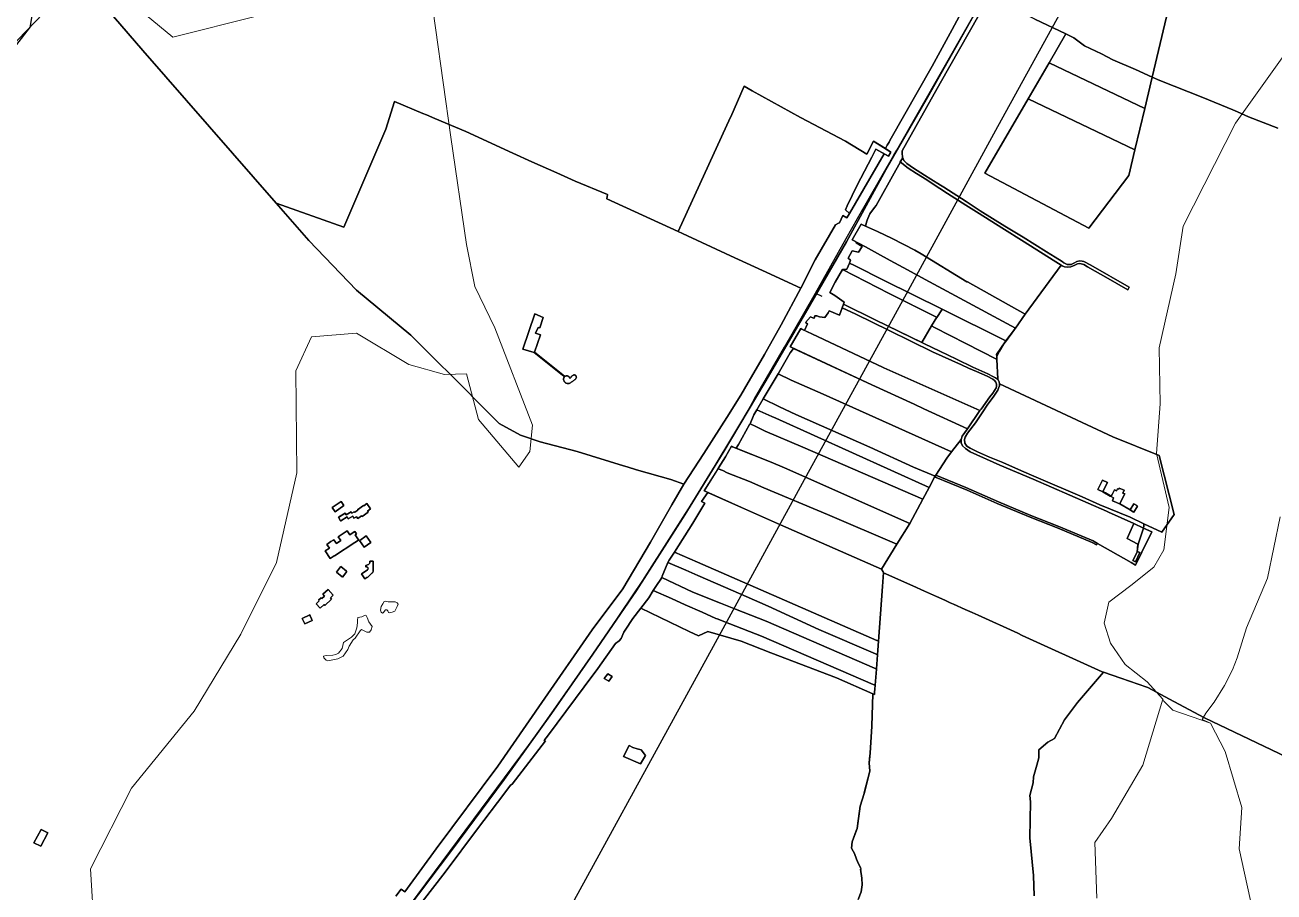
# Model space of a CAD drawing. Header units: metres. Extents: x 3 to 1027712, y 40 to 4430649.
# Drawn here: x 503891 to 505253, y 4406826 to 4407772 of the extents above; entities that cross this region are included whole.
import ezdxf

# ---------------------------------------------------------------- set-up
doc = ezdxf.new("R2010")
doc.units = ezdxf.units.M
doc.header["$MEASUREMENT"] = 0
doc.layers.add('A.ES.SDGC.CP.07003.cadastralparcel — CadastralParcel', color=1, linetype='Continuous')
doc.layers.add('Carreteras_5_km', color=2, linetype='Continuous', lineweight=30)
doc.layers.add('Lineas_electricas_5_km', color=1, linetype='Continuous', lineweight=30)
doc.layers.add('Habitats_5_km', color=7, linetype='Continuous', lineweight=9, true_color=0xbefad2)
doc.layers.add('Lagunas_5_km', color=7, linetype='Continuous', lineweight=9, true_color=0xbff2e1)

msp = doc.modelspace()

# ---------------------------------------------------------------- linework, layer by layer
at = {"layer": 'A.ES.SDGC.CP.07003.cadastralparcel — CadastralParcel', "color": 7, "linetype": 'Continuous', "flags": 128}
for points in [[(505156.7, 4408379.3), (505105.8, 4408236.7), (505076.8, 4408153.4), (505047.8, 4408072.8), (505021.2, 4407998.1), (504993.7, 4407921.1), (504976.5, 4407878.7), (504959.7, 4407844.4), (504916.5, 4407766.6), (504874.9, 4407692.5), (504829.6, 4407613.6), (504786.5, 4407535.3), (504741.9, 4407457.6), (504697.7, 4407381.7), (504652, 4407305.3), (504610.4, 4407237.6), (504557.7, 4407155), (504510.2, 4407085.4), (504465, 4407020.7), (504413.3, 4406948.8), (504356.1, 4406871.5), (504307.7, 4406807.4)], [(504307.7, 4406807.4), (504356.1, 4406871.5), (504413.3, 4406948.8), (504465, 4407020.7), (504510.2, 4407085.4), (504557.7, 4407155), (504610.4, 4407237.6), (504652, 4407305.3), (504697.7, 4407381.7), (504741.9, 4407457.6), (504786.5, 4407535.3), (504829.6, 4407613.6), (504874.9, 4407692.5), (504916.5, 4407766.6), (504959.7, 4407844.4), (504976.5, 4407878.7), (504993.7, 4407921.1), (505021.2, 4407998.1), (505047.8, 4408072.8), (505076.8, 4408153.4), (505105.8, 4408236.7), (505156.7, 4408379.3)], [(503881.2, 4407749), (503897.1, 4407769.7), (503897.3, 4407770.9), (503905.1, 4407817.8)], [(504921.7, 4407804.2), (504901.8, 4407766.8), (504880, 4407726.7), (504833.9, 4407645.7), (504832.9, 4407643.9), (504831, 4407640.4), (504828.9, 4407636.8), (504828.9, 4407636.8), (504816, 4407644.9), (504808.8, 4407630.6), (504785.5, 4407644.8), (504736.6, 4407670.6), (504683.9, 4407699.8), (504675.1, 4407704.7), (504660.4, 4407671.4), (504660.3, 4407671.1), (504603.2, 4407546.3), (504525.3, 4407582), (504526.1, 4407586.9), (504490.9, 4407601.2), (504471, 4407610.2), (504443.7, 4407622.5), (504423, 4407632), (504371.5, 4407655.5), (504337.8, 4407669.7), (504328.6, 4407673.5), (504324.6, 4407675.2), (504293.8, 4407688), (504284.3, 4407658), (504238.6, 4407551.3), (504164.9, 4407577.4), (504019.7, 4407743.6), (503987.7, 4407780.7)], [(504295.5, 4406821.7), (504301.2, 4406829.4), (504305.1, 4406826.4), (504308.1, 4406830.6), (504339.3, 4406873.3), (504406.6, 4406963.5), (504454.5, 4407032.9), (504509.2, 4407112), (504542.6, 4407156.7), (504572.8, 4407207.7), (504596, 4407248.5), (504609.3, 4407271), (504630.9, 4407304.5), (504658.7, 4407347.5), (504663.5, 4407355.1), (504671.5, 4407367.9), (504675.4, 4407374.8), (504697.3, 4407412.3), (504715.5, 4407444.8), (504736.8, 4407484.6), (504752.5, 4407515.6), (504774.4, 4407553.8), (504777.7, 4407555.4), (504779.1, 4407556), (504782.6, 4407563.8), (504787.1, 4407561.2), (504789.8, 4407566.2), (504827.6, 4407631.2), (504832.4, 4407628.4), (504835, 4407633), (504828.9, 4407636.8), (504831, 4407640.4), (504832.9, 4407643.9), (504833.9, 4407645.7), (504880, 4407726.7), (504901.8, 4407766.8), (504921.7, 4407804.2)], [(504941.5, 4407801.3), (504888.7, 4407708.2), (504847.1, 4407634.2), (504847.2, 4407631.7), (504847.5, 4407627.5), (504847.8, 4407626.8), (504844.9, 4407621.8), (504840.2, 4407613.4), (504818.8, 4407574.9), (504817.1, 4407572.5), (504812.1, 4407565.5), (504811.7, 4407565), (504809.1, 4407558.7), (504808.8, 4407557.6), (504807.2, 4407552.4), (504803.2, 4407554.2), (504802.5, 4407554.5), (504792.9, 4407537.3), (504793.6, 4407537), (504797.6, 4407534.8), (504797.1, 4407534.1), (504803.5, 4407530.1), (504799.6, 4407523.8), (504792.6, 4407525.4), (504788.4, 4407517.3), (504791, 4407515.2), (504789.7, 4407512), (504787, 4407505.4), (504782.2, 4407505.1), (504774.1, 4407491.2), (504768.5, 4407479.8), (504773.8, 4407476.8), (504783.9, 4407469.3), (504783.3, 4407467.2), (504781.7, 4407463.3), (504778.8, 4407455.2), (504767.5, 4407460), (504766.4, 4407457.9), (504763, 4407452.8), (504757, 4407453.5), (504754.2, 4407454.3), (504752.2, 4407454.6), (504751.2, 4407451.8), (504751.1, 4407451.5), (504750.5, 4407451.8), (504747.4, 4407453.5), (504742, 4407447.3), (504744.2, 4407445.6), (504740.9, 4407438.3), (504737.7, 4407439.9), (504736.7, 4407440.5), (504725.2, 4407420.7), (504726.2, 4407420.2), (504728.8, 4407419), (504725.1, 4407414.1), (504712.1, 4407391.1), (504695.8, 4407363.8), (504688.9, 4407352.1), (504685.4, 4407346.6), (504681.4, 4407336.7), (504681, 4407335.8), (504668.9, 4407314.1), (504666.3, 4407310.2), (504662.4, 4407311.8), (504661.3, 4407312.2), (504654.5, 4407300.6), (504649.6, 4407292.8), (504631.4, 4407263.5), (504633.2, 4407262.8), (504635.3, 4407261.9), (504628.6, 4407252), (504632, 4407250.1), (504619.2, 4407228.3), (504599.2, 4407196.8), (504593.3, 4407188.1), (504591.9, 4407185.4), (504585.8, 4407170.5), (504585.1, 4407169.2), (504584.1, 4407167.4), (504579.4, 4407160.5), (504576, 4407154.9), (504571.2, 4407147), (504562.4, 4407135.6), (504553.7, 4407124.3), (504545.4, 4407111.6), (504544, 4407109.5), (504541, 4407102.7), (504538.6, 4407100), (504534.7, 4407097.1), (504515.6, 4407070.1), (504500.5, 4407049.8), (504471.1, 4407010.3), (504460.5, 4406996.3), (504457.8, 4406992.7), (504456.7, 4406991.3), (504458.6, 4406991), (504422.3, 4406943.9), (504420.2, 4406942.6), (504413.1, 4406933.1), (504384.5, 4406895), (504349.1, 4406847.8), (504324, 4406815.4)], [(505306.7, 4406954), (505176.6, 4407016.2), (505143.2, 4407034.1), (505143.2, 4407034.1), (505115.1, 4407049.2), (505112.9, 4407050), (505066.5, 4407065.9), (505065.2, 4407066.4), (504978.1, 4407106), (504973.2, 4407108.3), (504929.9, 4407128.1), (504923.5, 4407130.9), (504915.8, 4407134.4), (504903.1, 4407140.1), (504899.6, 4407141.7), (504893.7, 4407144.3), (504884.5, 4407148.4), (504871.7, 4407154.2), (504858.8, 4407160.1), (504827, 4407174.3), (504826.5, 4407175.2), (504824.6, 4407178.4), (504841.6, 4407205.5), (504855.6, 4407227.9), (504869.6, 4407254.4), (504876.5, 4407267.3), (504882.5, 4407278.6), (504882.6, 4407278.9), (504918, 4407264.4), (504950.9, 4407249.7), (504986.9, 4407234.9), (505017.3, 4407222.9), (505054.4, 4407207.4), (505059.1, 4407204.6), (505059.7, 4407205.5), (505060.2, 4407206.3), (505096.9, 4407185.4), (505101.6, 4407182.7), (505108.4, 4407196.6), (505119.5, 4407219.1), (505110.1, 4407223.1), (505110.8, 4407225.2), (505110.7, 4407227.7), (505130.4, 4407218.6), (505143.6, 4407237.8), (505127.3, 4407302.1), (505077, 4407322.6), (504953.3, 4407380.2), (504952.8, 4407382.4), (504952.2, 4407384), (504951.8, 4407384.4), (504951.5, 4407384.8), (504951.4, 4407385.9), (504950.4, 4407406.9), (504950.3, 4407410.3), (504953.4, 4407416), (504958.1, 4407423.8), (504959.7, 4407426.1), (504969.8, 4407439.7), (504970.7, 4407441), (504981.4, 4407456.3), (505020.5, 4407509.7), (505021.5, 4407509), (505024, 4407508), (505027.4, 4407507.6), (505031, 4407507.9), (505035.3, 4407509.6), (505038.5, 4407511.2), (505040, 4407511.5), (505042.3, 4407511.2), (505045.1, 4407510.3), (505049.3, 4407508), (505057.6, 4407503.2), (505069.1, 4407496.8), (505093.2, 4407482.8), (505093.8, 4407484.4), (505094.5, 4407485.8), (505052.9, 4407509.7), (505045.2, 4407513.6), (505043.4, 4407514.2), (505041, 4407514.5), (505037.7, 4407513.8), (505034.9, 4407512.2), (505031.5, 4407510.5), (505029.2, 4407510.4), (505027, 4407510.6), (505023.6, 4407512.4), (505021.7, 4407513.6), (505014, 4407518.5), (505004.7, 4407524.3), (504979.3, 4407540.2), (504959.2, 4407552.4), (504932.4, 4407569.1), (504916.9, 4407579.1), (504892.5, 4407594.9), (504888.9, 4407597), (504878.6, 4407603.4), (504871.5, 4407608), (504859.5, 4407615.6), (504852.3, 4407620.6), (504848.9, 4407623.9), (504847.5, 4407627.5), (504847.2, 4407631.7), (504847.1, 4407634.2), (504888.7, 4407708.2), (504941.5, 4407801.3)], [(505256.8, 4407659), (505224.9, 4407671.6), (505212.6, 4407676.8), (505207.6, 4407678.9), (505174.9, 4407692.6), (505128, 4407710.9), (505119.8, 4407714.7), (505142.4, 4407809.8)], [(503987.7, 4407780.7), (504019.7, 4407743.6), (504164.9, 4407577.4), (504200.4, 4407536.7), (504252.6, 4407482.4), (504311.8, 4407433.3), (504324.1, 4407421), (504372.3, 4407372.9), (504382.5, 4407362.6), (504407.8, 4407337), (504431.4, 4407324.2), (504452.7, 4407317.1), (504493, 4407306.5), (504543.4, 4407291), (504547.4, 4407289.7), (504557.8, 4407286.5), (504595.1, 4407275.9), (504609.3, 4407271), (504596, 4407248.5), (504572.8, 4407207.7), (504542.6, 4407156.7), (504509.2, 4407112), (504454.5, 4407032.9), (504406.6, 4406963.5), (504339.3, 4406873.3), (504308.1, 4406830.6), (504305.1, 4406826.4), (504301.2, 4406829.4), (504295.5, 4406821.7)], [(504992, 4407777.9), (505025.8, 4407761.9), (505007.5, 4407730.3), (504984.6, 4407691), (504937.4, 4407610.1), (505050.8, 4407550.1), (505094.2, 4407607.6), (505100.9, 4407635.5), (505111.7, 4407680.7), (505119.8, 4407714.7), (505128, 4407710.9), (505174.9, 4407692.6), (505207.6, 4407678.9), (505212.6, 4407676.8), (505224.9, 4407671.6), (505256.8, 4407659)], [(504799.2, 4406817.9), (504802.7, 4406826.6), (504803.6, 4406834.2), (504803.2, 4406841.4), (504802, 4406851.1), (504802.6, 4406851.2), (504802, 4406852.7), (504801.2, 4406854.5), (504799.6, 4406856.9), (504797.4, 4406862), (504795.1, 4406868.4), (504792.2, 4406873.4), (504791.9, 4406873.9), (504792.8, 4406880.9), (504797.2, 4406893), (504798.1, 4406895.4), (504798.6, 4406898.5), (504801.5, 4406919.7), (504805.7, 4406933.8), (504805.8, 4406934.2), (504812, 4406957.9), (504811.4, 4406967.2), (504811.7, 4406971.3), (504811.7, 4406971.3), (504812.2, 4406977.7), (504814.1, 4407007.2), (504815.2, 4407042.3), (504816.9, 4407041.5), (504817.2, 4407044.1), (504817.5, 4407047.5), (504817.8, 4407051.6), (504819.2, 4407069.3), (504819.2, 4407069.4), (504820.3, 4407085), (504820.7, 4407090.1), (504821.4, 4407099.8), (504825.8, 4407159.3), (504826.6, 4407169.5), (504827, 4407174.3), (504858.8, 4407160.1), (504871.7, 4407154.2), (504884.5, 4407148.4), (504893.7, 4407144.3), (504899.6, 4407141.7), (504903.1, 4407140.1), (504915.8, 4407134.4), (504923.5, 4407130.9), (504929.9, 4407128.1), (504973.2, 4407108.3), (504978.1, 4407106), (505065.2, 4407066.4), (505066.5, 4407065.9), (505038.5, 4407032.8), (505024.3, 4407014), (505013.2, 4406993.5), (505006, 4406989.7), (504996.2, 4406981.4), (504996.1, 4406972.6), (504993.9, 4406964.6), (504990.5, 4406952), (504990, 4406945.2), (504986.4, 4406931.4), (504987.1, 4406924.6), (504986.5, 4406885.3), (504990.3, 4406844.4), (504991.1, 4406822)], [(504324, 4406815.4), (504349.1, 4406847.8), (504384.5, 4406895), (504413.1, 4406933.1), (504420.2, 4406942.6), (504422.3, 4406943.9), (504458.6, 4406991), (504456.7, 4406991.3), (504457.8, 4406992.7), (504460.5, 4406996.3), (504471.1, 4407010.3), (504500.5, 4407049.8), (504515.6, 4407070.1), (504534.7, 4407097.1), (504538.6, 4407100), (504541, 4407102.7), (504544, 4407109.5), (504545.4, 4407111.6), (504553.7, 4407124.3), (504562.4, 4407135.6), (504562.4, 4407135.6), (504615.2, 4407110.2), (504625.2, 4407105.4), (504635.3, 4407110.1), (504671.9, 4407099.6), (504704.2, 4407087.2), (504775.6, 4407059.8), (504815.2, 4407042.3), (504814.1, 4407007.2), (504812.2, 4406977.7), (504811.4, 4406967.2), (504812, 4406957.9), (504805.7, 4406933.8), (504801.5, 4406919.7), (504798.1, 4406895.4), (504792.8, 4406880.9), (504791.9, 4406873.9), (504795.1, 4406868.4), (504797.4, 4406862), (504799.6, 4406856.9), (504801.2, 4406854.5), (504802, 4406852.7), (504802.6, 4406851.2), (504802, 4406851.1), (504803.2, 4406841.4), (504803.6, 4406834.2), (504802.7, 4406826.6), (504799.2, 4406817.9)], [(504991.1, 4406822), (504990.3, 4406844.4), (504986.5, 4406885.3), (504987.1, 4406924.6), (504986.4, 4406931.4), (504990, 4406945.2), (504990.5, 4406952), (504993.9, 4406964.6), (504996.1, 4406972.6), (504996.2, 4406981.4), (505006, 4406989.7), (505013.2, 4406993.5), (505024.3, 4407014), (505038.5, 4407032.8), (505066.5, 4407065.9), (505115.1, 4407049.2), (505143.2, 4407034.1), (505176.6, 4407016.2), (505306.7, 4406954), (505384.7, 4406927.9), (505473.3, 4406899.8), (505516.2, 4406886.9), (505493.1, 4406841), (505433.7, 4406712.6)]]:
    msp.add_lwpolyline(points, dxfattribs=at)
for points in [[(504942.8, 4407800.6), (504941.5, 4407801.3), (504946.7, 4407810.5), (504970.5, 4407854.9), (504982.2, 4407880), (504984.5, 4407879), (505142.4, 4407809.8), (505119.8, 4407714.7), (505101.6, 4407723.1), (505077, 4407733.5), (505064.5, 4407740.3), (505045.9, 4407748.9), (505034.5, 4407757.7), (505025.8, 4407761.9), (504992, 4407777.9), (504983.7, 4407781.9), (504956.9, 4407794), (504942.8, 4407800.6)], [(505111.7, 4407680.7), (505007.5, 4407730.3), (505025.8, 4407761.9), (505034.5, 4407757.7), (505045.9, 4407748.9), (505064.5, 4407740.3), (505077, 4407733.5), (505101.6, 4407723.1), (505119.8, 4407714.7), (505111.7, 4407680.7)], [(505100.9, 4407635.5), (504984.6, 4407691), (505007.5, 4407730.3), (505111.7, 4407680.7), (505100.9, 4407635.5)], [(504785.4, 4407570.2), (504789.8, 4407566.2), (504787.1, 4407561.2), (504782.6, 4407563.8), (504779.1, 4407556), (504777.7, 4407555.4), (504774.4, 4407553.8), (504752.5, 4407515.6), (504736.8, 4407484.6), (504695.1, 4407503.8), (504660.2, 4407519.8), (504607.8, 4407544.2), (504603.2, 4407546.3), (504660.3, 4407671.1), (504660.4, 4407671.4), (504675.1, 4407704.7), (504683.9, 4407699.8), (504736.6, 4407670.6), (504785.5, 4407644.8), (504808.8, 4407630.6), (504816, 4407644.9), (504835, 4407633), (504832.4, 4407628.4), (504818.6, 4407636.3), (504814, 4407627.4), (504798.2, 4407596.9), (504787.4, 4407574.4), (504785.4, 4407570.2)], [(505050.8, 4407550.1), (504937.4, 4407610.1), (504984.6, 4407691), (505100.9, 4407635.5), (505094.2, 4407607.6), (505050.8, 4407550.1)], [(504609.3, 4407271), (504595.1, 4407275.9), (504557.8, 4407286.5), (504547.4, 4407289.7), (504543.4, 4407291), (504493, 4407306.5), (504452.7, 4407317.1), (504431.4, 4407324.2), (504407.8, 4407337), (504382.5, 4407362.6), (504372.3, 4407372.9), (504324.1, 4407421), (504311.8, 4407433.3), (504252.6, 4407482.4), (504200.4, 4407536.7), (504164.9, 4407577.4), (504238.6, 4407551.3), (504284.3, 4407658), (504293.8, 4407688), (504324.6, 4407675.2), (504328.6, 4407673.5), (504337.8, 4407669.7), (504371.5, 4407655.5), (504423, 4407632), (504443.7, 4407622.5), (504471, 4407610.2), (504490.9, 4407601.2), (504526.1, 4407586.9), (504525.3, 4407582), (504603.2, 4407546.3), (504607.8, 4407544.2), (504660.2, 4407519.8), (504695.1, 4407503.8), (504736.8, 4407484.6), (504715.5, 4407444.8), (504697.3, 4407412.3), (504675.4, 4407374.8), (504671.5, 4407367.9), (504663.5, 4407355.1), (504658.7, 4407347.5), (504630.9, 4407304.5), (504609.3, 4407271)], [(504789.8, 4407566.2), (504785.4, 4407570.2), (504787.4, 4407574.4), (504798.2, 4407596.9), (504814, 4407627.4), (504818.6, 4407636.3), (504827.6, 4407631.2), (504789.8, 4407566.2)], [(504844.9, 4407621.8), (504845.1, 4407622.3), (504853.8, 4407615.4), (504862.8, 4407609.7), (504874.1, 4407602.6), (504879.9, 4407598.9), (504896.7, 4407587.9), (504916.6, 4407575), (504928.2, 4407567.7), (504958.7, 4407548.6), (504977.2, 4407536.8), (505001.1, 4407522.2), (505011.8, 4407515.2), (505020.5, 4407509.7), (504981.4, 4407456.3), (504918.3, 4407491.4), (504917.8, 4407491.6), (504867.9, 4407521.9), (504861.1, 4407526), (504836.4, 4407538.9), (504820.5, 4407546.4), (504817, 4407548), (504807.2, 4407552.4), (504808.8, 4407557.6), (504809.1, 4407558.7), (504811.7, 4407565), (504812.1, 4407565.5), (504817.1, 4407572.5), (504818.8, 4407574.9), (504840.2, 4407613.4), (504844.9, 4407621.8)], [(504853.8, 4407615.4), (504845.1, 4407622.3), (504847.8, 4407626.8), (504848.9, 4407623.9), (504852.3, 4407620.6), (504859.5, 4407615.6), (504871.5, 4407608), (504878.6, 4407603.4), (504888.9, 4407597), (504892.5, 4407594.9), (504916.9, 4407579.1), (504932.4, 4407569.1), (504959.2, 4407552.4), (504979.3, 4407540.2), (505004.7, 4407524.3), (505014, 4407518.5), (505021.7, 4407513.6), (505023.6, 4407512.4), (505027, 4407510.6), (505029.2, 4407510.4), (505031.5, 4407510.5), (505034.9, 4407512.2), (505037.7, 4407513.8), (505041, 4407514.5), (505043.4, 4407514.2), (505045.2, 4407513.6), (505052.9, 4407509.7), (505094.5, 4407485.8), (505093.8, 4407484.4), (505093.2, 4407482.8), (505069.1, 4407496.8), (505057.6, 4407503.2), (505049.3, 4407508), (505045.1, 4407510.3), (505042.3, 4407511.2), (505040, 4407511.5), (505038.5, 4407511.2), (505035.3, 4407509.6), (505031, 4407507.9), (505027.4, 4407507.6), (505024, 4407508), (505021.5, 4407509), (505020.5, 4407509.7), (505011.8, 4407515.2), (505001.1, 4407522.2), (504977.2, 4407536.8), (504958.7, 4407548.6), (504928.2, 4407567.7), (504916.6, 4407575), (504896.7, 4407587.9), (504879.9, 4407598.9), (504874.1, 4407602.6), (504862.8, 4407609.7), (504853.8, 4407615.4)], [(504817, 4407548), (504820.5, 4407546.4), (504836.4, 4407538.9), (504861.1, 4407526), (504867.9, 4407521.9), (504917.8, 4407491.6), (504918.3, 4407491.4), (504981.4, 4407456.3), (504970.7, 4407441), (504905.5, 4407476.1), (504876.9, 4407491.5), (504848.5, 4407507.1), (504834.3, 4407514.9), (504820.4, 4407522.6), (504807.2, 4407529.6), (504793.6, 4407537), (504792.9, 4407537.3), (504802.5, 4407554.5), (504803.2, 4407554.2), (504817, 4407548)], [(504827.5, 4407492.9), (504795.1, 4407509.3), (504789.7, 4407512), (504791, 4407515.2), (504788.4, 4407517.3), (504792.6, 4407525.4), (504799.6, 4407523.8), (504803.5, 4407530.1), (504797.1, 4407534.1), (504797.6, 4407534.8), (504807.2, 4407529.6), (504820.4, 4407522.6), (504834.3, 4407514.9), (504848.5, 4407507.1), (504876.9, 4407491.5), (504905.5, 4407476.1), (504970.7, 4407441), (504960.1, 4407427.2), (504891, 4407461.7), (504827.5, 4407492.9)], [(504827.5, 4407492.9), (504891, 4407461.7), (504890.6, 4407461), (504885.2, 4407452.8), (504833.1, 4407478.7), (504782.2, 4407505.1), (504787, 4407505.4), (504789.7, 4407512), (504795.1, 4407509.3), (504827.5, 4407492.9)], [(504868.6, 4407425.4), (504817.8, 4407450.2), (504783.3, 4407467.2), (504783.9, 4407469.3), (504773.8, 4407476.8), (504768.5, 4407479.8), (504774.1, 4407491.2), (504782.2, 4407505.1), (504833.1, 4407478.7), (504885.2, 4407452.9), (504879.1, 4407443.7), (504868.6, 4407425.4)], [(504781.7, 4407463.3), (504796.7, 4407456.1), (504833, 4407438.4), (504880.4, 4407415.1), (504911.9, 4407401.1), (504919.6, 4407397.4), (504928.1, 4407393.7), (504939.7, 4407388.6), (504945.9, 4407385.5), (504948, 4407383.8), (504949.2, 4407382.2), (504949.9, 4407379.8), (504950, 4407377.5), (504949.6, 4407375.9), (504948, 4407373.2), (504945.9, 4407370.3), (504942.9, 4407366.2), (504933.2, 4407352.8), (504932, 4407351.1), (504827.2, 4407397.8), (504826.7, 4407398), (504748.6, 4407434.7), (504740.9, 4407438.3), (504744.2, 4407445.6), (504742, 4407447.3), (504747.4, 4407453.5), (504750.5, 4407451.8), (504751.1, 4407451.5), (504751.2, 4407451.8), (504752.2, 4407454.6), (504754.2, 4407454.3), (504757, 4407453.5), (504763, 4407452.8), (504766.4, 4407457.9), (504767.5, 4407460), (504778.8, 4407455.2), (504781.7, 4407463.3)], [(504783.3, 4407467.2), (504817.8, 4407450.2), (504871.5, 4407424), (504888.4, 4407415.8), (504906.4, 4407407.1), (504924.3, 4407398.4), (504940.5, 4407391.2), (504946.2, 4407388.2), (504948.8, 4407386.9), (504951.1, 4407385.3), (504951.8, 4407384.4), (504952.2, 4407384), (504952.8, 4407382.4), (504953.3, 4407380.2), (504953.2, 4407378.2), (504952.4, 4407375.6), (504951.4, 4407373.5), (504946.4, 4407365.9), (504940.7, 4407358.1), (504934.4, 4407348.7), (504927.1, 4407337.9), (504918.3, 4407326.5), (504915.9, 4407322.3), (504915.1, 4407319.5), (504915.6, 4407315.6), (504917.7, 4407312.4), (504921.4, 4407310.1), (504929.4, 4407306.2), (504942.6, 4407300.5), (504956.8, 4407294.4), (504977.3, 4407285.6), (504993.3, 4407278.7), (505043.3, 4407257), (505062.7, 4407248.5), (505095.8, 4407234.8), (505110.7, 4407227.7), (505110.8, 4407225.2), (505110.1, 4407223.1), (505099.7, 4407227.9), (505072.1, 4407240.5), (505069.8, 4407241.6), (504990.2, 4407276.4), (504953.6, 4407291.8), (504921.2, 4407306.2), (504916.1, 4407309.9), (504913.1, 4407312.8), (504911.5, 4407316), (504911.4, 4407319.8), (504912.8, 4407323.1), (504918.3, 4407331.1), (504932, 4407351.1), (504933.2, 4407352.8), (504942.9, 4407366.2), (504945.9, 4407370.3), (504948, 4407373.2), (504949.6, 4407375.9), (504950, 4407377.5), (504949.9, 4407379.8), (504949.2, 4407382.2), (504948, 4407383.8), (504945.9, 4407385.5), (504939.7, 4407388.6), (504928.1, 4407393.7), (504919.6, 4407397.4), (504911.9, 4407401.1), (504880.4, 4407415.1), (504833, 4407438.4), (504796.7, 4407456.1), (504781.7, 4407463.3), (504783.3, 4407467.2)], [(504890.6, 4407461), (504891, 4407461.7), (504960.1, 4407427.2), (504959.4, 4407426.2), (504950.2, 4407412.2), (504950.3, 4407410.3), (504950.4, 4407406.9), (504949.9, 4407407.1), (504916.5, 4407424.3), (504882.5, 4407441.8), (504882.5, 4407441.9), (504879.1, 4407443.7), (504885.2, 4407452.9), (504885.2, 4407452.8), (504890.6, 4407461)], [(504476.8, 4407390.1), (504446.3, 4407414.4), (504433.7, 4407418), (504447, 4407456.6), (504456.1, 4407452.5), (504452.4, 4407441.2), (504450.4, 4407441.8), (504447.6, 4407435.7), (504453.1, 4407433.9), (504446.4, 4407414.8), (504477.2, 4407390.2), (504479.5, 4407388.3), (504480, 4407388.6), (504480.4, 4407388.8), (504480.9, 4407388.9), (504481.3, 4407389), (504481.8, 4407389), (504482.3, 4407389), (504482.7, 4407388.8), (504483.2, 4407388.7), (504483.6, 4407388.4), (504483.9, 4407388.2), (504484.2, 4407387.8), (504484.4, 4407387.5), (504484.6, 4407387.1), (504484.7, 4407386.8), (504484.9, 4407386.5), (504485.1, 4407386.4), (504485.3, 4407386.4), (504485.5, 4407386.5), (504485.6, 4407386.7), (504485.8, 4407386.9), (504486, 4407387.1), (504486.1, 4407387.4), (504486.3, 4407387.6), (504486.5, 4407387.9), (504486.7, 4407388.2), (504487, 4407388.5), (504487.2, 4407388.8), (504487.5, 4407389), (504487.7, 4407389.2), (504488.1, 4407389.5), (504488.5, 4407389.7), (504488.9, 4407389.9), (504489.3, 4407390), (504489.7, 4407390.1), (504490.2, 4407390.1), (504490.6, 4407389.9), (504491, 4407389.7), (504491.4, 4407389.4), (504491.6, 4407389.1), (504491.8, 4407388.8), (504492, 4407388.4), (504492, 4407388), (504492.1, 4407387.5), (504492, 4407387), (504491.9, 4407386.5), (504491.6, 4407386), (504491.2, 4407385.5), (504490.8, 4407385), (504490.2, 4407384.5), (504489.5, 4407384), (504488.8, 4407383.5), (504488, 4407382.9), (504487.2, 4407382.4), (504486.5, 4407382), (504485.8, 4407381.5), (504485, 4407381.1), (504484.2, 4407380.8), (504483.2, 4407380.6), (504482, 4407380.5), (504480.7, 4407381.1), (504480.1, 4407381.6), (504479.6, 4407382.1), (504479.2, 4407382.6), (504478.9, 4407383), (504478.7, 4407383.4), (504478.5, 4407383.8), (504478.4, 4407384.2), (504478.2, 4407384.5), (504478.2, 4407384.8), (504478.1, 4407385.1), (504478.1, 4407385.4), (504478.2, 4407385.7), (504478.2, 4407386), (504478.3, 4407386.4), (504478.4, 4407386.7), (504478.5, 4407387), (504478.6, 4407387.3), (504478.8, 4407387.5), (504479, 4407387.8), (504479.4, 4407388.1), (504476.8, 4407390.1)], [(504477.2, 4407390.2), (504446.4, 4407414.8), (504453.1, 4407433.9), (504447.6, 4407435.7), (504450.4, 4407441.8), (504452.4, 4407441.2), (504456.1, 4407452.5), (504447, 4407456.6), (504433.7, 4407418), (504446.3, 4407414.4), (504476.8, 4407390.1), (504479.4, 4407388.1), (504479, 4407387.8), (504478.8, 4407387.5), (504478.6, 4407387.3), (504478.5, 4407387), (504478.4, 4407386.7), (504478.3, 4407386.4), (504478.2, 4407386), (504478.2, 4407385.7), (504478.1, 4407385.4), (504478.1, 4407385.1), (504478.2, 4407384.8), (504478.2, 4407384.5), (504478.4, 4407384.2), (504478.5, 4407383.8), (504478.7, 4407383.4), (504478.9, 4407383), (504479.2, 4407382.6), (504479.6, 4407382.1), (504480.1, 4407381.6), (504480.7, 4407381.1), (504482, 4407380.5), (504483.2, 4407380.6), (504484.2, 4407380.8), (504485, 4407381.1), (504485.8, 4407381.5), (504486.5, 4407382), (504487.2, 4407382.4), (504488, 4407382.9), (504488.8, 4407383.5), (504489.5, 4407384), (504490.2, 4407384.5), (504490.8, 4407385), (504491.2, 4407385.5), (504491.6, 4407386), (504491.9, 4407386.5), (504492, 4407387), (504492.1, 4407387.5), (504492, 4407388), (504492, 4407388.4), (504491.8, 4407388.8), (504491.6, 4407389.1), (504491.4, 4407389.4), (504491, 4407389.7), (504490.6, 4407389.9), (504490.2, 4407390.1), (504489.7, 4407390.1), (504489.3, 4407390), (504488.9, 4407389.9), (504488.5, 4407389.7), (504488.1, 4407389.5), (504487.7, 4407389.2), (504487.5, 4407389), (504487.2, 4407388.8), (504487, 4407388.5), (504486.7, 4407388.2), (504486.5, 4407387.9), (504486.3, 4407387.6), (504486.1, 4407387.4), (504486, 4407387.1), (504485.8, 4407386.9), (504485.6, 4407386.7), (504485.5, 4407386.5), (504485.3, 4407386.4), (504485.1, 4407386.4), (504484.9, 4407386.5), (504484.7, 4407386.8), (504484.6, 4407387.1), (504484.4, 4407387.5), (504484.2, 4407387.8), (504483.9, 4407388.2), (504483.6, 4407388.4), (504483.2, 4407388.7), (504482.7, 4407388.8), (504482.3, 4407389), (504481.8, 4407389), (504481.3, 4407389), (504480.9, 4407388.9), (504480.4, 4407388.8), (504480, 4407388.6), (504479.5, 4407388.3), (504477.2, 4407390.2)], [(504949.9, 4407407.1), (504950.4, 4407406.9), (504951.4, 4407385.9), (504951.5, 4407384.8), (504951.1, 4407385.3), (504948.8, 4407386.9), (504946.2, 4407388.2), (504940.5, 4407391.2), (504924.3, 4407398.4), (504906.4, 4407407.1), (504888.4, 4407415.8), (504871.5, 4407424), (504868.6, 4407425.4), (504879.1, 4407443.7), (504882.5, 4407441.9), (504882.5, 4407441.8), (504916.5, 4407424.3), (504949.9, 4407407.1)], [(504726.2, 4407420.2), (504725.2, 4407420.7), (504736.7, 4407440.5), (504737.7, 4407439.9), (504748.6, 4407434.7), (504826.7, 4407398), (504827.2, 4407397.8), (504932, 4407351.1), (504918.3, 4407331.1), (504871, 4407353), (504860.2, 4407358.1), (504814.1, 4407379.4), (504726.2, 4407420.2)], [(504950.3, 4407410.3), (504950.2, 4407412.2), (504959.4, 4407426.2), (504960.1, 4407427.2), (504970.7, 4407441), (504969.8, 4407439.7), (504959.7, 4407426.1), (504958.1, 4407423.8), (504953.4, 4407416), (504950.3, 4407410.3)], [(504728.8, 4407419), (504814.1, 4407379.4), (504860.2, 4407358.1), (504871, 4407353), (504918.3, 4407331.1), (504912.8, 4407323.1), (504911.4, 4407319.8), (504901, 4407306), (504761.2, 4407369.2), (504726.1, 4407384.4), (504712.1, 4407391.1), (504725.1, 4407414.1), (504728.8, 4407419)], [(504712.1, 4407391.1), (504726.1, 4407384.4), (504761.2, 4407369.2), (504901, 4407306), (504896, 4407299.3), (504883.8, 4407280.6), (504883.2, 4407279.7), (504859.5, 4407289.3), (504811.9, 4407311.4), (504731.5, 4407346.8), (504713.5, 4407355.4), (504695.8, 4407363.8), (504712.1, 4407391.1)], [(504934.4, 4407348.7), (504940.7, 4407358.1), (504946.4, 4407365.9), (504951.4, 4407373.5), (504952.4, 4407375.6), (504953.2, 4407378.2), (504953.3, 4407380.2), (505077, 4407322.6), (505127.3, 4407302.1), (505143.6, 4407237.8), (505130.4, 4407218.6), (505110.7, 4407227.7), (505095.8, 4407234.8), (505062.7, 4407248.5), (505043.3, 4407257), (504993.3, 4407278.7), (504977.3, 4407285.6), (504956.8, 4407294.4), (504942.6, 4407300.5), (504929.4, 4407306.2), (504921.4, 4407310.1), (504917.7, 4407312.4), (504915.6, 4407315.6), (504915.1, 4407319.5), (504915.9, 4407322.3), (504918.3, 4407326.5), (504927.1, 4407337.9), (504934.4, 4407348.7)], [(504695.8, 4407363.8), (504713.5, 4407355.4), (504731.5, 4407346.8), (504811.9, 4407311.4), (504859.5, 4407289.3), (504883.2, 4407279.7), (504882.6, 4407278.9), (504882.5, 4407278.6), (504876.5, 4407267.3), (504709.5, 4407342.8), (504705, 4407344.8), (504688.9, 4407352.1), (504695.8, 4407363.8)], [(504688.9, 4407352.1), (504705, 4407344.8), (504709.5, 4407342.8), (504876.5, 4407267.3), (504869.6, 4407254.4), (504738.8, 4407311.4), (504697.9, 4407328.8), (504687.6, 4407333.7), (504681.4, 4407336.7), (504685.4, 4407346.6), (504688.9, 4407352.1)], [(504681.4, 4407336.7), (504687.6, 4407333.7), (504697.9, 4407328.8), (504738.8, 4407311.4), (504869.6, 4407254.4), (504855.6, 4407227.9), (504719, 4407288.9), (504704.5, 4407294.8), (504666.3, 4407310.2), (504668.9, 4407314.1), (504681, 4407335.8), (504681.4, 4407336.7)], [(504646.7, 4407288.2), (504647.1, 4407288.8), (504649.6, 4407292.8), (504654.5, 4407300.6), (504661.3, 4407312.2), (504662.4, 4407311.8), (504704.5, 4407294.8), (504719, 4407288.9), (504855.6, 4407227.9), (504841.6, 4407205.5), (504765.9, 4407238), (504696.5, 4407267.1), (504681, 4407273.7), (504656.5, 4407283.4), (504651.8, 4407285.7), (504646.5, 4407287.8), (504646.7, 4407288.2)], [(505110.1, 4407223.1), (505119.5, 4407219.1), (505108.4, 4407196.6), (505101.6, 4407182.7), (505096.9, 4407185.4), (505060.2, 4407206.3), (505056.6, 4407208.4), (505055.3, 4407209.2), (505018.1, 4407224.8), (504987.6, 4407236.7), (504952.3, 4407251.6), (504916.7, 4407267.4), (504883.8, 4407280.6), (504896, 4407299.3), (504901, 4407306), (504911.4, 4407319.8), (504911.5, 4407316), (504913.1, 4407312.8), (504916.1, 4407309.9), (504921.2, 4407306.2), (504953.6, 4407291.8), (504990.2, 4407276.4), (505069.8, 4407241.6), (505072.1, 4407240.5), (505099.7, 4407227.9), (505092.4, 4407211.8), (505104.1, 4407205.5), (505103.2, 4407196.9), (505098.7, 4407187.7), (505101.4, 4407186.4), (505106.1, 4407196.3), (505103.5, 4407197.6), (505104.4, 4407205.4), (505110.1, 4407223.1)], [(504681, 4407273.7), (504696.5, 4407267.1), (504765.9, 4407238), (504841.6, 4407205.5), (504824.6, 4407178.4), (504714.5, 4407226.5), (504672.1, 4407245.4), (504633.2, 4407262.8), (504631.4, 4407263.5), (504646.5, 4407287.8), (504651.8, 4407285.7), (504656.5, 4407283.4), (504681, 4407273.7)], [(504918, 4407264.4), (504882.6, 4407278.9), (504883.2, 4407279.7), (504883.8, 4407280.6), (504916.7, 4407267.4), (504952.3, 4407251.6), (504987.6, 4407236.7), (505018.1, 4407224.8), (505055.3, 4407209.2), (505056.6, 4407208.4), (505060.2, 4407206.3), (505059.7, 4407205.5), (505059.1, 4407204.6), (505054.4, 4407207.4), (505017.3, 4407222.9), (504986.9, 4407234.9), (504950.9, 4407249.7), (504918, 4407264.4)], [(505074.1, 4407258), (505066, 4407262.6), (505060.4, 4407265.2), (505065.5, 4407275.2), (505071.2, 4407272.7), (505066.1, 4407262.8), (505068.8, 4407261.3), (505074.2, 4407258.2), (505075.1, 4407257.7), (505076.4, 4407260.4), (505078.5, 4407264.9), (505080.9, 4407263.7), (505081.9, 4407265.9), (505083.4, 4407265.3), (505083.9, 4407266.4), (505089.2, 4407264.3), (505087.8, 4407261), (505089.8, 4407260.3), (505087.5, 4407255.7), (505084.4, 4407249.6), (505095.8, 4407243.1), (505099.7, 4407249.5), (505102.9, 4407247.5), (505103.1, 4407247.4), (505103.9, 4407246.9), (505099.8, 4407240.3), (505099.1, 4407240.8), (505097.2, 4407242), (505095.7, 4407242.9), (505084.3, 4407249.4), (505080.8, 4407251.1), (505076.4, 4407252.9), (505077.7, 4407256.2), (505075, 4407257.4), (505074.1, 4407258)], [(505060.4, 4407265.2), (505066, 4407262.6), (505074.1, 4407258), (505075, 4407257.4), (505077.7, 4407256.2), (505076.4, 4407252.9), (505080.8, 4407251.1), (505084.3, 4407249.4), (505095.7, 4407242.9), (505097.2, 4407242), (505099.1, 4407240.8), (505099.8, 4407240.3), (505103.9, 4407246.9), (505103.1, 4407247.4), (505102.9, 4407247.5), (505099.7, 4407249.5), (505095.8, 4407243.1), (505084.4, 4407249.6), (505087.5, 4407255.7), (505089.8, 4407260.3), (505087.8, 4407261), (505089.2, 4407264.3), (505083.9, 4407266.4), (505083.4, 4407265.3), (505081.9, 4407265.9), (505080.9, 4407263.7), (505078.5, 4407264.9), (505076.4, 4407260.4), (505075.1, 4407257.7), (505074.2, 4407258.2), (505068.8, 4407261.3), (505066.1, 4407262.8), (505071.2, 4407272.7), (505065.5, 4407275.2), (505060.4, 4407265.2)], [(504824.6, 4407178.4), (504826.5, 4407175.2), (504827, 4407174.3), (504826.6, 4407169.5), (504825.8, 4407159.3), (504821.4, 4407099.8), (504819.6, 4407100.6), (504624.3, 4407185.8), (504599.2, 4407196.8), (504619.2, 4407228.3), (504632, 4407250.1), (504628.6, 4407252), (504635.3, 4407261.9), (504672.1, 4407245.4), (504714.5, 4407226.5), (504824.6, 4407178.4)], [(504238.8, 4407247.8), (504229.1, 4407240.9), (504226, 4407245.3), (504235.8, 4407252.1), (504238.8, 4407247.8)], [(504238.8, 4407247.8), (504235.8, 4407252.1), (504226, 4407245.3), (504229.1, 4407240.9), (504238.8, 4407247.8)], [(504235.2, 4407231), (504233, 4407234.8), (504233.2, 4407234.9), (504240.3, 4407239.3), (504241.3, 4407237.6), (504246.5, 4407240.8), (504247.4, 4407239.2), (504249.9, 4407240.8), (504250.3, 4407240.2), (504250.6, 4407240.4), (504253.8, 4407242.6), (504253.4, 4407243.1), (504260, 4407247.8), (504260.3, 4407247.3), (504263.7, 4407249.7), (504267.7, 4407244), (504264.3, 4407241.6), (504265.1, 4407240.5), (504258.5, 4407235.8), (504258.1, 4407236.4), (504255.1, 4407234.3), (504253.8, 4407233.4), (504252.5, 4407235.3), (504249.5, 4407233.8), (504248.3, 4407236), (504243.5, 4407233.1), (504242.2, 4407235.2), (504235.4, 4407231.1), (504235.4, 4407231.1), (504235.2, 4407231)], [(504235.2, 4407231), (504235.4, 4407231.1), (504235.4, 4407231.1), (504242.2, 4407235.2), (504243.5, 4407233.1), (504248.3, 4407236), (504249.5, 4407233.8), (504252.5, 4407235.3), (504253.8, 4407233.4), (504255.1, 4407234.3), (504258.1, 4407236.4), (504258.5, 4407235.8), (504265.1, 4407240.5), (504264.3, 4407241.6), (504267.7, 4407244), (504263.7, 4407249.7), (504260.3, 4407247.3), (504260, 4407247.8), (504253.4, 4407243.1), (504253.8, 4407242.6), (504250.6, 4407240.4), (504250.3, 4407240.2), (504249.9, 4407240.8), (504247.4, 4407239.2), (504246.5, 4407240.8), (504241.3, 4407237.6), (504240.3, 4407239.3), (504233, 4407234.8), (504235.2, 4407231)], [(505110.1, 4407223.1), (505104.4, 4407205.4), (505103.5, 4407197.6), (505106.1, 4407196.3), (505101.4, 4407186.4), (505098.7, 4407187.7), (505103.2, 4407196.9), (505104.1, 4407205.5), (505092.4, 4407211.8), (505099.7, 4407227.9), (505110.1, 4407223.1)], [(504228.3, 4407192.7), (504223.8, 4407189.8), (504218.3, 4407198.2), (504222.9, 4407201.2), (504220.2, 4407205.3), (504224.6, 4407208.3), (504227.8, 4407210.4), (504230.5, 4407206.2), (504235.3, 4407209.4), (504232.5, 4407213.5), (504242.2, 4407219.9), (504242.4, 4407220), (504245.1, 4407215.8), (504247.8, 4407217.6), (504250.5, 4407219.4), (504252.5, 4407216.6), (504251.1, 4407215.6), (504251, 4407215.6), (504254.5, 4407210.1), (504254.6, 4407210), (504250.5, 4407207.3), (504228.4, 4407192.8), (504228.3, 4407192.7)], [(504228.3, 4407192.7), (504228.4, 4407192.8), (504250.5, 4407207.3), (504254.6, 4407210), (504254.5, 4407210.1), (504251, 4407215.6), (504251.1, 4407215.6), (504252.5, 4407216.6), (504250.5, 4407219.4), (504247.8, 4407217.6), (504245.1, 4407215.8), (504242.4, 4407220), (504242.2, 4407219.9), (504232.5, 4407213.5), (504235.3, 4407209.4), (504230.5, 4407206.2), (504227.8, 4407210.4), (504224.6, 4407208.3), (504220.2, 4407205.3), (504222.9, 4407201.2), (504218.3, 4407198.2), (504223.8, 4407189.8), (504228.3, 4407192.7)], [(504256, 4407209.4), (504263.1, 4407214.5), (504268.1, 4407207.3), (504261, 4407202.2), (504255.9, 4407209.4), (504256, 4407209.4)], [(504256, 4407209.4), (504255.9, 4407209.4), (504261, 4407202.2), (504268.1, 4407207.3), (504263.1, 4407214.5), (504256, 4407209.4)], [(504258.5, 4407173.4), (504264.3, 4407177.5), (504264.7, 4407177.9), (504265, 4407178.4), (504265.1, 4407179), (504265, 4407179.6), (504264.7, 4407180.1), (504264.3, 4407180.4), (504264.3, 4407180.5), (504263.7, 4407180.7), (504263.1, 4407180.7), (504262.6, 4407180.5), (504262.6, 4407182.3), (504263.9, 4407182.6), (504264.6, 4407182.8), (504265.4, 4407183.2), (504266, 4407183.7), (504266.6, 4407184.4), (504266.9, 4407185.2), (504267.1, 4407185.7), (504267.1, 4407186.1), (504267.1, 4407186.9), (504270.7, 4407186.9), (504270.5, 4407177.4), (504270.6, 4407176.6), (504270.5, 4407175.8), (504270.2, 4407175), (504269.8, 4407174.4), (504269.7, 4407174.3), (504267.9, 4407172.3), (504265.9, 4407170.6), (504264.9, 4407169.7), (504263.8, 4407169), (504261.6, 4407167.6), (504258, 4407173), (504258.1, 4407173.1), (504258.5, 4407173.4)], [(504258.5, 4407173.4), (504258.1, 4407173.1), (504258, 4407173), (504261.6, 4407167.6), (504263.8, 4407169), (504264.9, 4407169.7), (504265.9, 4407170.6), (504267.9, 4407172.3), (504269.7, 4407174.3), (504269.8, 4407174.4), (504270.2, 4407175), (504270.5, 4407175.8), (504270.6, 4407176.6), (504270.5, 4407177.4), (504270.7, 4407186.9), (504267.1, 4407186.9), (504267.1, 4407186.1), (504267.1, 4407185.7), (504266.9, 4407185.2), (504266.6, 4407184.4), (504266, 4407183.7), (504265.4, 4407183.2), (504264.6, 4407182.8), (504263.9, 4407182.6), (504262.6, 4407182.3), (504262.6, 4407180.5), (504263.1, 4407180.7), (504263.7, 4407180.7), (504264.3, 4407180.5), (504264.3, 4407180.4), (504264.7, 4407180.1), (504265, 4407179.6), (504265.1, 4407179), (504265, 4407178.4), (504264.7, 4407177.9), (504264.3, 4407177.5), (504258.5, 4407173.4)], [(504818.3, 4407085.9), (504820.3, 4407085), (504819.2, 4407069.4), (504819.2, 4407069.3), (504817, 4407070.2), (504699.1, 4407121.4), (504665.7, 4407134.7), (504649.4, 4407141.2), (504619, 4407153.3), (504585.1, 4407169.2), (504585.8, 4407170.5), (504591.9, 4407185.4), (504611.4, 4407177.1), (504624.5, 4407171.5), (504663, 4407154.6), (504677.2, 4407148.3), (504701.2, 4407137.8), (504756.3, 4407112.5), (504818.3, 4407085.9)], [(504819.6, 4407100.6), (504821.4, 4407099.8), (504820.7, 4407090.1), (504820.3, 4407085), (504818.3, 4407085.9), (504756.3, 4407112.5), (504701.2, 4407137.8), (504677.2, 4407148.3), (504663, 4407154.6), (504624.5, 4407171.5), (504611.4, 4407177.1), (504591.9, 4407185.4), (504593.3, 4407188.1), (504599.2, 4407196.8), (504624.3, 4407185.8), (504819.6, 4407100.6)], [(504241.8, 4407175.6), (504237.2, 4407169.7), (504237, 4407169.9), (504230.6, 4407175), (504235.2, 4407180.8), (504235.3, 4407181), (504241.4, 4407176), (504241.8, 4407175.6)], [(504241.8, 4407175.6), (504241.4, 4407176), (504235.3, 4407181), (504235.2, 4407180.8), (504230.6, 4407175), (504237, 4407169.9), (504237.2, 4407169.7), (504241.8, 4407175.6)], [(504817, 4407070.2), (504819.2, 4407069.3), (504817.8, 4407051.6), (504815.5, 4407052.6), (504693.8, 4407105.1), (504659.5, 4407118.5), (504645.5, 4407124.1), (504644.1, 4407124.6), (504629.4, 4407131.2), (504610.6, 4407139.5), (504595.9, 4407146.1), (504576, 4407154.9), (504579.4, 4407160.5), (504584.1, 4407167.4), (504585.1, 4407169.2), (504619, 4407153.3), (504649.4, 4407141.2), (504665.7, 4407134.7), (504699.1, 4407121.4), (504817, 4407070.2)], [(504215.8, 4407150.9), (504221.6, 4407156), (504227.2, 4407149.8), (504224, 4407146.9), (504225.4, 4407145.4), (504218, 4407138.8), (504217.2, 4407139.7), (504212.7, 4407135.6), (504208.4, 4407140.4), (504211.9, 4407143.6), (504211.2, 4407144.4), (504214.1, 4407147.1), (504214.8, 4407146.3), (504217.7, 4407148.8), (504215.8, 4407150.9)], [(504215.8, 4407150.9), (504217.7, 4407148.8), (504214.8, 4407146.3), (504214.1, 4407147.1), (504211.2, 4407144.4), (504211.9, 4407143.6), (504208.4, 4407140.4), (504212.7, 4407135.6), (504217.2, 4407139.7), (504218, 4407138.8), (504225.4, 4407145.4), (504224, 4407146.9), (504227.2, 4407149.8), (504221.6, 4407156), (504215.8, 4407150.9)], [(504815.5, 4407052.6), (504817.8, 4407051.6), (504817.5, 4407047.5), (504817.2, 4407044.1), (504816.9, 4407041.5), (504815.2, 4407042.3), (504775.6, 4407059.8), (504704.2, 4407087.2), (504671.9, 4407099.6), (504635.3, 4407110.1), (504625.2, 4407105.4), (504615.2, 4407110.2), (504562.4, 4407135.6), (504571.2, 4407147), (504576, 4407154.9), (504595.9, 4407146.1), (504610.6, 4407139.5), (504629.4, 4407131.2), (504644.1, 4407124.6), (504645.5, 4407124.1), (504659.5, 4407118.5), (504693.8, 4407105.1), (504815.5, 4407052.6)], [(504202.6, 4407126), (504204.2, 4407122.4), (504196.2, 4407118.5), (504193.1, 4407124.5), (504201.6, 4407128.6), (504202.5, 4407126.4), (504202.6, 4407126)], [(504202.6, 4407126), (504202.5, 4407126.4), (504201.6, 4407128.6), (504193.1, 4407124.5), (504196.2, 4407118.5), (504204.2, 4407122.4), (504202.6, 4407126)], [(504522.4, 4407058.9), (504526.3, 4407064.2), (504531, 4407061.2), (504527.4, 4407056), (504522.4, 4407058.9)], [(504522.4, 4407058.9), (504527.4, 4407056), (504531, 4407061.2), (504526.3, 4407064.2), (504522.4, 4407058.9)], [(504562.9, 4406981.2), (504567.3, 4406974.9), (504562, 4406966), (504543.6, 4406974.1), (504549.6, 4406985.9), (504553.6, 4406983.9), (504558.4, 4406982.5), (504562.9, 4406981.2)], [(504543.6, 4406974.1), (504562, 4406966), (504567.3, 4406974.9), (504562.9, 4406981.2), (504558.4, 4406982.5), (504553.6, 4406983.9), (504549.6, 4406985.9), (504543.6, 4406974.1)], [(503900.9, 4406880), (503908.8, 4406894.3), (503916.2, 4406890.7), (503908.3, 4406876.3), (503900.9, 4406880)], [(503900.9, 4406880), (503908.3, 4406876.3), (503916.2, 4406890.7), (503908.8, 4406894.3), (503900.9, 4406880)]]:
    msp.add_lwpolyline(points, close=True, dxfattribs=at)
at = {"layer": 'Carreteras_5_km'}
for p, q in [((504838.1, 4407629.7, 17.6), (504841.3, 4407635.2, 17.6)), ((504838.1, 4407629.7, 17.6), (504841.3, 4407635.2, 17.6)), ((504798.6, 4407560.5, 17.4), (504838.1, 4407629.7, 17.6)), ((504798.6, 4407560.5, 17.4), (504838.1, 4407629.7, 17.6)), ((504786.3, 4407538.7, 17.3), (504798.6, 4407560.5, 17.4)), ((504786.3, 4407538.7, 17.3), (504798.6, 4407560.5, 17.4)), ((504752.7, 4407479.3, 17.1), (504786.3, 4407538.7, 17.3)), ((504752.7, 4407479.3, 17.1), (504786.3, 4407538.7, 17.3)), ((504719, 4407420.3, 16.8), (504752.7, 4407479.3, 17.1)), ((504719, 4407420.3, 16.8), (504752.7, 4407479.3, 17.1)), ((504752.7, 4407479.3, 17.1), (504759.6, 4407476, 16.9)), ((504686.4, 4407363.8, 16.6), (504719, 4407420.3, 16.8)), ((504686.4, 4407363.8, 16.6), (504719, 4407420.3, 16.8)), ((504677.9, 4407348.6, 16.6), (504686.4, 4407363.8, 16.6)), ((504677.9, 4407348.6, 16.6), (504686.4, 4407363.8, 16.6)), ((504627.1, 4407264.1, 16.2), (504677.9, 4407348.6, 16.6)), ((504627.1, 4407264.1, 16.2), (504677.9, 4407348.6, 16.6)), ((504448.4, 4406997.4, 14), (504516.7, 4407094.8, 15.1)), ((504448.4, 4406997.4, 14), (504516.7, 4407094.8, 15.1)), ((504311.4, 4406812.7, 12.5), (504448.4, 4406997.4, 14)), ((504311.4, 4406812.7, 12.5), (504448.4, 4406997.4, 14))]:
    msp.add_line(p, q, dxfattribs=at)
for points in [[(504841.3, 4407635.2, 17.6), (504941.8, 4407811.4, 18), (504971.9, 4407870.6, 18.2)], [(504841.3, 4407635.2, 17.6), (504941.8, 4407811.4, 18), (504971.9, 4407870.6, 18.2)], [(504516.7, 4407094.8, 15.1), (504564.4, 4407166, 15.7), (504627.1, 4407264.1, 16.2)], [(504516.7, 4407094.8, 15.1), (504564.4, 4407166, 15.7), (504627.1, 4407264.1, 16.2)]]:
    msp.add_polyline3d(points, dxfattribs=at)
at = {"layer": 'Habitats_5_km'}
for points in [[(504023.4, 4407782.4), (504052.4, 4407758.4), (504330.4, 4407828.4), (504355.4, 4407649.4), (504372.4, 4407532.4), (504381.4, 4407486.4), (504403.4, 4407441.4), (504444.4, 4407335.4), (504441.4, 4407306.4), (504429.4, 4407289.4), (504385.4, 4407341.4), (504372.4, 4407391.4), (504348.4, 4407390.4), (504309.4, 4407401.4), (504252.4, 4407435.4), (504203.4, 4407431.4), (504186.4, 4407394.4), (504187.4, 4407283.4), (504165.4, 4407185.4), (504126.4, 4407107.4), (504075.4, 4407023.4), (504007.4, 4406939.4), (503962.4, 4406851.4), (503966.4, 4406785.4)], [(504330.4, 4407828.4), (504052.4, 4407758.4), (504023.4, 4407782.4)], [(503911.4, 4407784.4), (503846.4, 4407717.4)], [(503846.4, 4407717.4), (503911.4, 4407784.4)], [(505259.4, 4407235.4), (505245.4, 4407168.4), (505222.4, 4407114.4), (505212.4, 4407081.4), (505207.4, 4407068.4), (505198.4, 4407051.4), (505187.4, 4407033.4), (505178.4, 4407021.4), (505174.4, 4407014.4), (505183.4, 4407010.4), (505142.4, 4407024.4), (505132.4, 4407034.4), (505131.4, 4407036.4), (505114.4, 4407055.4), (505090.4, 4407074.4), (505074.4, 4407097.4), (505067.4, 4407119.4), (505072.4, 4407142.4), (505096.4, 4407160.4), (505121.4, 4407180.4), (505132.4, 4407199.4), (505138.4, 4407245.4), (505124.4, 4407304.4), (505128.4, 4407358.4), (505127.4, 4407419.4), (505145.4, 4407500.4), (505153.4, 4407552.4), (505210.4, 4407664.4), (505270.4, 4407748.4)], [(505229.4, 4406805.4), (505214.4, 4406873.4), (505217.4, 4406918.4), (505199.4, 4406979.4), (505183.4, 4407010.4), (505174.4, 4407014.4), (505178.4, 4407021.4), (505187.4, 4407033.4), (505198.4, 4407051.4), (505207.4, 4407068.4), (505212.4, 4407081.4), (505222.4, 4407114.4), (505245.4, 4407168.4), (505259.4, 4407235.4)], [(505059.4, 4406819.4), (505057.4, 4406880.4), (505075.4, 4406906.4), (505109.4, 4406964.4), (505131.4, 4407036.4), (505132.4, 4407034.4), (505142.4, 4407024.4), (505183.4, 4407010.4), (505199.4, 4406979.4), (505217.4, 4406918.4), (505214.4, 4406873.4), (505229.4, 4406805.4)]]:
    msp.add_lwpolyline(points, dxfattribs=at)
at = {"layer": 'Lagunas_5_km'}
for points in [[(504284.1, 4407133.9, 34.3), (504281.7, 4407130.7, 34.3), (504280.7, 4407130.3, 34.3), (504279.2, 4407131.4, 34.3), (504278.5, 4407133.5, 34.3), (504279.2, 4407137.7, 34.3), (504281.3, 4407140.6, 34.3), (504282.7, 4407142.9, 34.3), (504284.1, 4407143.3, 34.3), (504287.1, 4407142.5, 34.3), (504294.8, 4407142.6, 34.3), (504296.7, 4407141.5, 34.3), (504297.8, 4407140.1, 34.3), (504296.9, 4407137.5, 34.3), (504294.2, 4407132.4, 34.3), (504291.5, 4407131.2, 34.3), (504288.4, 4407130.6, 34.3), (504287.4, 4407130.9, 34.3), (504286.8, 4407132.8, 34.3), (504285.5, 4407133.9, 34.3)], [(504244.6, 4407094.2, 34), (504243.1, 4407090.8, 34), (504237.9, 4407083.5, 34), (504232.1, 4407080.4, 34), (504221.2, 4407078.3, 34), (504219.5, 4407078.9, 34), (504217, 4407081.4, 34), (504216.4, 4407083.5, 34), (504219.4, 4407084.1, 34), (504226.6, 4407084.4, 34), (504230, 4407085.3, 34), (504232.8, 4407086.8, 34), (504236.8, 4407091.7, 34), (504238.4, 4407098.3, 34), (504247.2, 4407104.2, 34), (504250.5, 4407107.9, 34), (504252.9, 4407114.4, 34), (504253.6, 4407119.8, 34), (504253.5, 4407122.8, 34), (504254.1, 4407125.7, 34), (504258.3, 4407126.4, 34), (504262, 4407128.1, 34), (504263.1, 4407127.7, 34), (504264.2, 4407125.4, 34), (504265.8, 4407120.8, 34), (504269.6, 4407115.6, 34), (504268.6, 4407112, 34), (504266.7, 4407109.7, 34), (504263.6, 4407109.6, 34), (504258.1, 4407112.6, 34), (504258.1, 4407112.6, 34), (504256.6, 4407111.1, 34), (504251.1, 4407103, 34), (504248.9, 4407101.2, 34)]]:
    msp.add_polyline3d(points, close=True, dxfattribs=at)
at = {"layer": 'Lineas_electricas_5_km'}
msp.add_polyline3d([(505073.3, 4411160.4, 21.3), (505031.3, 4410950.1, 27.3), (505092.8, 4410729.6, 25.2), (505134.1, 4410434.7, 25.1), (505172.6, 4410154.3, 23.2), (505220.5, 4409805.2, 31.6), (505288.6, 4409451.7, 19.9), (505357.1, 4409102.4, 20.6), (505457.1, 4408583.6, 24.5), (505355.1, 4408398.3, 21.4), (505258.7, 4408221.9, 18.5), (505164.9, 4408050.6, 16.1), (505055.6, 4407851.1, 15.3), (504951.3, 4407660.4, 14.1), (504853.6, 4407482, 13), (504742.7, 4407279.5, 11), (504649.5, 4407109.1, 9.3), (504437.9, 4406722.5, 6.9), (504340.2, 4406545.5, 5.7), (504167.9, 4406398.2, 4.8), (504018.5, 4406271.8, 5.4), (503869.2, 4406145.4, 5)], dxfattribs=at)

doc.saveas('drawing.dxf')
